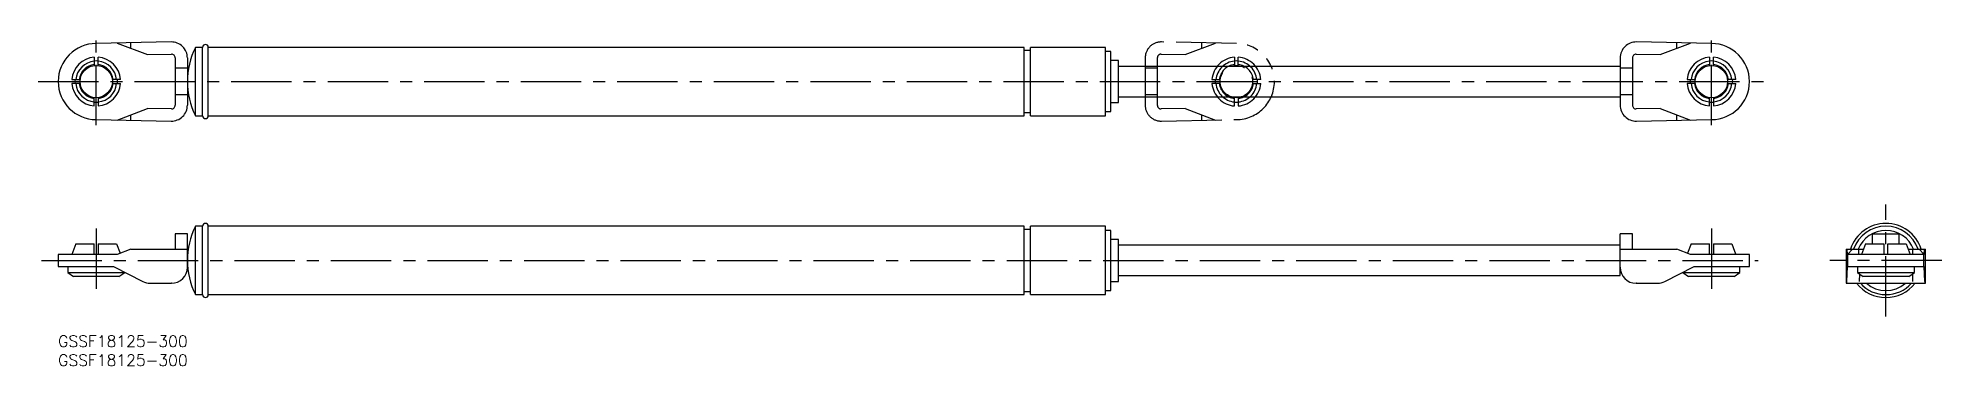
# Model space of a CAD drawing. Extents: x -5 to 496, y -8 to 78.
import ezdxf

# ---------------------------------------------------------------- set-up
doc = ezdxf.new("R2010")
doc.units = 0
doc.header["$LTSCALE"] = 0.5
doc.linetypes.add('CENTER', pattern=[50.8, 31.75, -6.35, 6.35, -6.35])
doc.linetypes.add('PHANTOM', pattern=[63.5, 31.75, -6.35, 6.35, -6.35, 6.35, -6.35])
for name, color, linetype in [('MSM_CENTER', 1, 'CENTER'), ('MSM_CONTINUOUS', 7, 'CONTINUOUS'), ('MSM_IMAGINARY', 6, 'PHANTOM'), ('MSM_PART_NUMBER', 7, 'CONTINUOUS')]:
    doc.layers.add(name, color=color, linetype=linetype)
doc.styles.get("Standard").update_dxf_attribs({"font": 'txt.shx', "height": 3, "bigfont": 'bigfont.shx'})

msp = doc.modelspace()

# ---------------------------------------------------------------- linework, layer by layer
at = {"layer": 'MSM_CENTER'}
for p, q in [((10, 55.38), (10, 78.26)), ((435, 55.38), (435, 78.26)), ((-5.29, 66.82), (449.43, 66.82)), ((480.89, 5), (480.89, 34.5)), ((10, 28.15), (10, 11.55)), ((435, 28.15), (435, 11.55)), ((-4.43, 19.75), (447.27, 19.75)), ((495.64, 19.75), (466.14, 19.75))]:
    msp.add_line(p, q, dxfattribs=at)
at = {"layer": 'MSM_CONTINUOUS'}
for p, q in [((29.71, 77.23), (10, 76.82)), ((15.5, 76.93), (23.5, 73.9)), ((19.09, 75.57), (19.09, 77.01)), ((38, 75.82), (36.14, 75.82)), ((36.14, 57.82), (36.14, 75.82)), ((38, 57.82), (38, 75.82)), ((254.2, 75.82), (39.5, 75.82)), ((39.5, 57.82), (39.5, 75.82)), ((254.2, 57.82), (254.2, 75.82)), ((275.6, 75.82), (255.8, 75.82)), ((255.8, 57.82), (255.8, 75.82)), ((275.6, 57.82), (275.6, 75.82)), ((435, 76.82), (415.29, 77.23)), ((421.5, 73.9), (429.5, 76.93)), ((425.91, 75.57), (425.91, 77.01)), ((9.5, 73.24), (9.5, 71.04)), ((9.5, 72.3), (10, 72.32)), ((10, 72.32), (10.5, 72.3)), ((10.5, 71.04), (10.5, 73.24)), ((23.5, 73.9), (29.78, 74.03)), ((30.8, 73.03), (30.8, 60.61)), ((34, 70.32), (30.8, 70.32)), ((34, 73.03), (34, 60.61)), ((255.8, 74.97), (254.2, 74.97)), ((277, 74.72), (275.6, 74.72)), ((277, 58.92), (277, 74.72)), ((279, 72.32), (277, 72.32)), ((279, 61.32), (279, 72.32)), ((411, 70.82), (279, 70.82)), ((411, 73.03), (411, 60.61)), ((414.2, 70.32), (411, 70.32)), ((414.2, 73.03), (414.2, 60.61)), ((415.22, 74.03), (421.5, 73.9)), ((434.5, 73.24), (434.5, 71.04)), ((434.5, 72.3), (435, 72.32)), ((435, 72.32), (435.5, 72.3)), ((435.5, 71.04), (435.5, 73.24)), ((3.58, 67.32), (5.78, 67.32)), ((5.78, 66.32), (3.58, 66.32)), ((4.5, 66.82), (4.52, 67.32)), ((4.52, 66.32), (4.5, 66.82)), ((16.42, 67.32), (14.22, 67.32)), ((14.22, 66.32), (16.42, 66.32)), ((15.48, 67.32), (15.5, 66.82)), ((15.48, 67.32), (15.5, 66.82)), ((15.5, 66.82), (15.48, 66.32)), ((15.5, 66.82), (15.48, 66.32)), ((428.58, 67.32), (430.78, 67.32)), ((430.78, 66.32), (428.58, 66.32)), ((429.5, 66.82), (429.52, 67.32)), ((429.52, 66.32), (429.5, 66.82)), ((441.42, 67.32), (439.22, 67.32)), ((439.22, 66.32), (441.42, 66.32)), ((440.48, 67.32), (440.5, 66.82)), ((440.48, 67.32), (440.5, 66.82)), ((440.5, 66.82), (440.48, 66.32)), ((440.5, 66.82), (440.48, 66.32)), ((9.5, 60.4), (9.5, 62.6)), ((10, 61.32), (9.5, 61.34)), ((10.5, 61.34), (10, 61.32)), ((10.5, 62.6), (10.5, 60.4)), ((34, 63.32), (30.8, 63.32)), ((277, 61.32), (279, 61.32)), ((279, 62.82), (411, 62.82)), ((414.2, 63.32), (411, 63.32)), ((434.5, 60.4), (434.5, 62.6)), ((435, 61.32), (434.5, 61.34)), ((435.5, 61.34), (435, 61.32)), ((435.5, 62.6), (435.5, 60.4)), ((10, 56.82), (29.71, 56.41)), ((15.5, 56.7), (23.5, 59.74)), ((19.09, 56.63), (19.09, 58.07)), ((29.78, 59.61), (23.5, 59.74)), ((36.14, 57.82), (38, 57.82)), ((39.5, 57.82), (254.2, 57.82)), ((254.2, 58.67), (255.8, 58.67)), ((255.8, 57.82), (275.6, 57.82)), ((275.6, 58.92), (277, 58.92)), ((421.5, 59.74), (415.22, 59.61)), ((415.29, 56.41), (435, 56.82)), ((421.5, 59.74), (429.5, 56.7)), ((425.91, 56.63), (425.91, 58.07)), ((34, 26.75), (30.8, 26.75)), ((30.8, 26.75), (30.8, 22.75)), ((34, 17.95), (34, 26.75)), ((38, 28.75), (36.14, 28.75)), ((36.14, 10.75), (36.14, 28.75)), ((38, 10.75), (38, 28.75)), ((254.2, 28.75), (39.5, 28.75)), ((39.5, 10.75), (39.5, 28.75)), ((254.2, 10.75), (254.2, 28.75)), ((255.8, 27.9), (254.2, 27.9)), ((275.6, 28.75), (255.8, 28.75)), ((255.8, 10.75), (255.8, 28.75)), ((275.6, 10.75), (275.6, 28.75)), ((277, 27.65), (275.6, 27.65)), ((277, 11.85), (277, 27.65)), ((279, 25.25), (277, 25.25)), ((279, 14.25), (279, 25.25)), ((411, 15.75), (411, 26.75)), ((414.2, 26.75), (411, 26.75)), ((414.2, 22.75), (414.2, 26.75)), ((477.39, 24.15), (477.39, 26.75)), ((477.39, 26.75), (484.39, 26.75)), ((484.39, 24.15), (484.39, 26.75)), ((0, 21.35), (0, 18.15)), ((15.5, 21.35), (0, 21.35)), ((4.62, 24.15), (3.58, 21.35)), ((4.62, 24.15), (9.5, 24.15)), ((9.5, 21.35), (9.5, 24.15)), ((10.5, 24.15), (15.38, 24.15)), ((10.5, 24.15), (10.5, 21.35)), ((15.38, 24.15), (16.3, 21.66)), ((19.09, 22.75), (15.5, 21.35)), ((19.09, 22.75), (34, 22.75)), ((411, 23.75), (279, 23.75)), ((411, 22.75), (425.91, 22.75)), ((429.5, 21.35), (425.91, 22.75)), ((429.62, 24.15), (428.7, 21.66)), ((445, 21.35), (429.5, 21.35)), ((429.62, 24.15), (434.5, 24.15)), ((434.5, 21.35), (434.5, 24.15)), ((435.5, 24.15), (440.38, 24.15)), ((435.5, 24.15), (435.5, 21.35)), ((440.38, 24.15), (441.09, 22.22)), ((441.09, 22.22), (441.42, 21.35)), ((445, 18.15), (445, 21.35)), ((470.48, 22.75), (470.48, 13.75)), ((470.48, 22.75), (474.99, 22.75)), ((470.48, 22.75), (470.48, 22.75)), ((470.77, 21.35), (470.7, 22.75)), ((472.13, 22.75), (470.77, 21.35)), ((491, 21.35), (470.77, 21.35)), ((470.89, 18.15), (470.89, 21.35)), ((473.81, 21.35), (473.81, 22.75)), ((475.51, 24.15), (474.47, 21.35)), ((475.51, 24.15), (480.39, 24.15)), ((480.39, 24.15), (480.39, 21.35)), ((481.39, 24.15), (486.26, 24.15)), ((481.39, 21.35), (481.39, 24.15)), ((486.26, 24.15), (487.31, 21.35)), ((486.79, 22.75), (491.3, 22.75)), ((487.97, 21.35), (487.97, 22.75)), ((489.64, 22.75), (491, 21.35)), ((490.89, 18.15), (490.89, 21.35)), ((491, 21.35), (491.08, 22.75)), ((491.3, 13.75), (491.3, 22.75)), ((491.3, 22.75), (491.3, 22.75)), ((0, 18.15), (14.54, 18.15)), ((2.5, 18.15), (2.5, 16.55)), ((2.5, 16.55), (4, 15.55)), ((2.5, 16.55), (17.5, 16.55)), ((16, 15.55), (4, 15.55)), ((14.54, 18.15), (22.3, 14.21)), ((16, 15.55), (17.5, 16.55)), ((17.5, 16.55), (17.5, 16.65)), ((279, 15.75), (411, 15.75)), ((422.7, 14.21), (430.46, 18.15)), ((427.5, 16.65), (427.5, 16.55)), ((427.5, 16.55), (429, 15.55)), ((427.5, 16.55), (442.5, 16.55)), ((441, 15.55), (429, 15.55)), ((430.46, 18.15), (445, 18.15)), ((441, 15.55), (442.5, 16.55)), ((442.5, 16.55), (442.5, 18.15)), ((470.63, 14.21), (470.79, 18.15)), ((470.79, 18.15), (490.98, 18.15)), ((473.39, 18.15), (473.39, 16.55)), ((473.39, 16.55), (474.89, 15.55)), ((473.39, 16.55), (488.39, 16.55)), ((473.91, 16.2), (473.83, 14.21)), ((486.89, 15.55), (474.89, 15.55)), ((486.89, 15.55), (488.39, 16.55)), ((487.86, 16.2), (487.94, 14.21)), ((488.39, 16.55), (488.39, 18.15)), ((491.14, 14.21), (490.98, 18.15)), ((24.2, 13.75), (29.71, 13.75)), ((29.8, 13.75), (29.71, 13.75)), ((36.14, 10.75), (38, 10.75)), ((39.5, 10.75), (254.2, 10.75)), ((254.2, 11.6), (255.8, 11.6)), ((255.8, 10.75), (275.6, 10.75)), ((275.6, 11.85), (277, 11.85)), ((277, 14.25), (279, 14.25)), ((415.29, 13.75), (415.2, 13.75)), ((415.29, 13.75), (420.8, 13.75)), ((470.48, 13.75), (491.3, 13.75)), ((470.48, 13.75), (470.48, 13.75)), ((470.59, 13.75), (470.59, 13.75)), ((470.59, 13.75), (470.6, 13.75)), ((470.6, 13.79), (470.61, 13.81)), ((470.6, 13.78), (470.6, 13.79)), ((470.6, 13.77), (470.6, 13.78)), ((470.6, 13.76), (470.6, 13.77)), ((470.6, 13.75), (470.6, 13.76)), ((470.6, 13.76), (470.6, 13.76)), ((470.61, 13.88), (470.62, 13.9)), ((470.61, 13.86), (470.61, 13.88)), ((470.61, 13.84), (470.61, 13.86)), ((470.61, 13.82), (470.61, 13.84)), ((470.61, 13.81), (470.61, 13.82)), ((470.62, 14.03), (470.63, 14.06)), ((470.62, 14), (470.62, 14.03)), ((470.62, 13.97), (470.62, 14)), ((470.62, 13.95), (470.62, 13.97)), ((470.62, 13.92), (470.62, 13.95)), ((470.62, 13.9), (470.62, 13.92)), ((470.63, 14.17), (470.63, 14.21)), ((470.63, 14.13), (470.63, 14.17)), ((470.63, 14.1), (470.63, 14.13)), ((470.63, 14.06), (470.63, 14.1)), ((491.14, 14.21), (491.15, 14.17)), ((491.15, 14.17), (491.15, 14.13)), ((491.15, 14.13), (491.15, 14.1)), ((491.15, 14.1), (491.15, 14.06)), ((491.15, 14.06), (491.15, 14.03)), ((491.15, 14.03), (491.15, 14)), ((491.15, 14), (491.16, 13.97)), ((491.16, 13.97), (491.16, 13.95)), ((491.16, 13.95), (491.16, 13.92)), ((491.16, 13.92), (491.16, 13.9)), ((491.16, 13.9), (491.16, 13.88)), ((491.16, 13.88), (491.16, 13.86)), ((491.16, 13.86), (491.17, 13.84)), ((491.17, 13.84), (491.17, 13.82)), ((491.17, 13.82), (491.17, 13.81)), ((491.17, 13.81), (491.17, 13.79)), ((491.17, 13.79), (491.17, 13.78)), ((491.17, 13.78), (491.17, 13.77)), ((491.17, 13.77), (491.18, 13.76)), ((491.18, 13.76), (491.18, 13.76)), ((491.18, 13.76), (491.18, 13.75)), ((491.18, 13.75), (491.18, 13.75)), ((491.18, 13.75), (491.18, 13.75)), ((491.3, 13.75), (491.3, 13.75))]:
    msp.add_line(p, q, dxfattribs=at)
for centre in [(10, 66.82), (435, 66.82)]:
    msp.add_circle(centre, 4.25, dxfattribs=at)
for centre, radius, start, end in [((10, 66.82), 10, 90, 270), ((29.8, 73.03), 4.2, 0, 91.1935), ((54, 66.82), 20, 153.2563, 206.7437), ((38.75, 75.82), 0.75, 0, 180), ((415.2, 73.03), 4.2, 88.8065, 180), ((435, 66.82), 10, 270, 90), ((10, 66.82), 6.44, 94.4541, 175.5459), ((10, 66.82), 5.4, 95.3128, 174.6872), ((10, 66.82), 4.5, 96.3794, 173.6206), ((10, 66.82), 6.44, 4.4541, 85.5459), ((10, 66.82), 5.4, 5.3128, 84.6872), ((10, 66.82), 4.5, 6.3794, 83.6206), ((29.8, 73.03), 1, 0, 91.1935), ((415.2, 73.03), 1, 88.8065, 180), ((435, 66.82), 6.44, 94.4541, 175.5459), ((435, 66.82), 5.4, 95.3128, 174.6872), ((435, 66.82), 4.5, 96.3794, 173.6206), ((435, 66.82), 6.44, 4.4541, 85.5459), ((435, 66.82), 5.4, 5.3128, 84.6872), ((435, 66.82), 4.5, 6.3794, 83.6206), ((10, 66.82), 6.44, 184.4541, 265.5459), ((10, 66.82), 5.4, 185.3128, 264.6872), ((10, 66.82), 4.5, 186.3794, 263.6206), ((10, 66.82), 5.4, 275.3128, 354.6872), ((10, 66.82), 6.44, 274.4541, 355.5459), ((10, 66.82), 4.5, 276.3794, 353.6206), ((435, 66.82), 6.44, 184.4541, 265.5459), ((435, 66.82), 5.4, 185.3128, 264.6872), ((435, 66.82), 4.5, 186.3794, 263.6206), ((435, 66.82), 5.4, 275.3128, 354.6872), ((435, 66.82), 4.5, 276.3794, 353.6206), ((435, 66.82), 6.44, 274.4541, 355.5459), ((29.8, 60.61), 4.2, 268.8065, 0), ((29.8, 60.61), 1, 268.8065, 0), ((415.2, 60.61), 4.2, 180, 271.1935), ((415.2, 60.61), 1, 180, 271.1935), ((38.75, 57.82), 0.75, 180, 0), ((54, 19.75), 20, 153.2563, 206.7437), ((38.75, 28.75), 0.75, 0, 180), ((480.89, 19.75), 9.75, 17.9202, 162.0798), ((480.89, 19.75), 9, 19.4712, 160.5288), ((480.89, 19.75), 7.9, 22.318, 157.682), ((29.8, 17.95), 4.2, 270, 0), ((415.2, 17.95), 4.2, 180, 270), ((24.2, 17.95), 4.2, 243.0341, 270), ((38.75, 10.75), 0.75, 180, 0), ((420.8, 17.95), 4.2, 270, 296.9659), ((480.89, 19.75), 9.75, 217.9799, 322.0201), ((480.89, 19.75), 9, 221.8103, 318.1897), ((480.89, 19.75), 7.9, 229.4196, 310.5804)]:
    msp.add_arc(centre, radius, start, end, dxfattribs=at)
at = {"layer": 'MSM_IMAGINARY'}
for p, q in [((310, 76.82), (290.29, 77.23)), ((296.5, 73.9), (304.5, 76.93)), ((300.91, 75.57), (300.91, 77.01)), ((286, 73.03), (286, 60.61)), ((289.2, 70.32), (286, 70.32)), ((289.2, 73.03), (289.2, 60.61)), ((290.22, 74.03), (296.5, 73.9)), ((309.5, 73.24), (309.5, 71.04)), ((309.5, 72.3), (310, 72.32)), ((310, 72.32), (310.5, 72.3)), ((310.5, 71.04), (310.5, 73.24)), ((303.58, 67.32), (305.78, 67.32)), ((305.78, 66.32), (303.58, 66.32)), ((304.5, 66.82), (304.52, 67.32)), ((304.52, 66.32), (304.5, 66.82)), ((316.42, 67.32), (314.22, 67.32)), ((314.22, 66.32), (316.42, 66.32)), ((315.48, 67.32), (315.5, 66.82)), ((315.48, 67.32), (315.5, 66.82)), ((315.5, 66.82), (315.48, 66.32)), ((315.5, 66.82), (315.48, 66.32)), ((289.2, 63.32), (286, 63.32)), ((309.5, 60.4), (309.5, 62.6)), ((310, 61.32), (309.5, 61.34)), ((310.5, 61.34), (310, 61.32)), ((310.5, 62.6), (310.5, 60.4)), ((296.5, 59.74), (290.22, 59.61)), ((290.29, 56.41), (310, 56.82)), ((296.5, 59.74), (304.5, 56.7)), ((300.91, 56.63), (300.91, 58.07))]:
    msp.add_line(p, q, dxfattribs=at)
msp.add_circle((310, 66.82), 4.25, dxfattribs=at)
for centre, radius, start, end in [((290.2, 73.03), 4.2, 88.8065, 180), ((310, 66.82), 10, 270, 90), ((290.2, 73.03), 1, 88.8065, 180), ((310, 66.82), 6.44, 94.4541, 175.5459), ((310, 66.82), 5.4, 95.3128, 174.6872), ((310, 66.82), 4.5, 96.3794, 173.6206), ((310, 66.82), 6.44, 4.4541, 85.5459), ((310, 66.82), 5.4, 5.3128, 84.6872), ((310, 66.82), 4.5, 6.3794, 83.6206), ((310, 66.82), 6.44, 184.4541, 265.5459), ((310, 66.82), 5.4, 185.3128, 264.6872), ((310, 66.82), 4.5, 186.3794, 263.6206), ((310, 66.82), 5.4, 275.3128, 354.6872), ((310, 66.82), 4.5, 276.3794, 353.6206), ((310, 66.82), 6.44, 274.4541, 355.5459), ((290.2, 60.61), 4.2, 180, 271.1935), ((290.2, 60.61), 1, 180, 271.1935)]:
    msp.add_arc(centre, radius, start, end, dxfattribs=at)

# ---------------------------------------------------------------- texts
at = {"layer": 'MSM_PART_NUMBER', "char_height": 3, "width": 121.0942, "attachment_point": 1}
for insert in [(0, 0), (0, -5)]:
    msp.add_mtext('{GSSF18125-300}', dxfattribs=dict(at, insert=insert))

doc.saveas('drawing.dxf')
